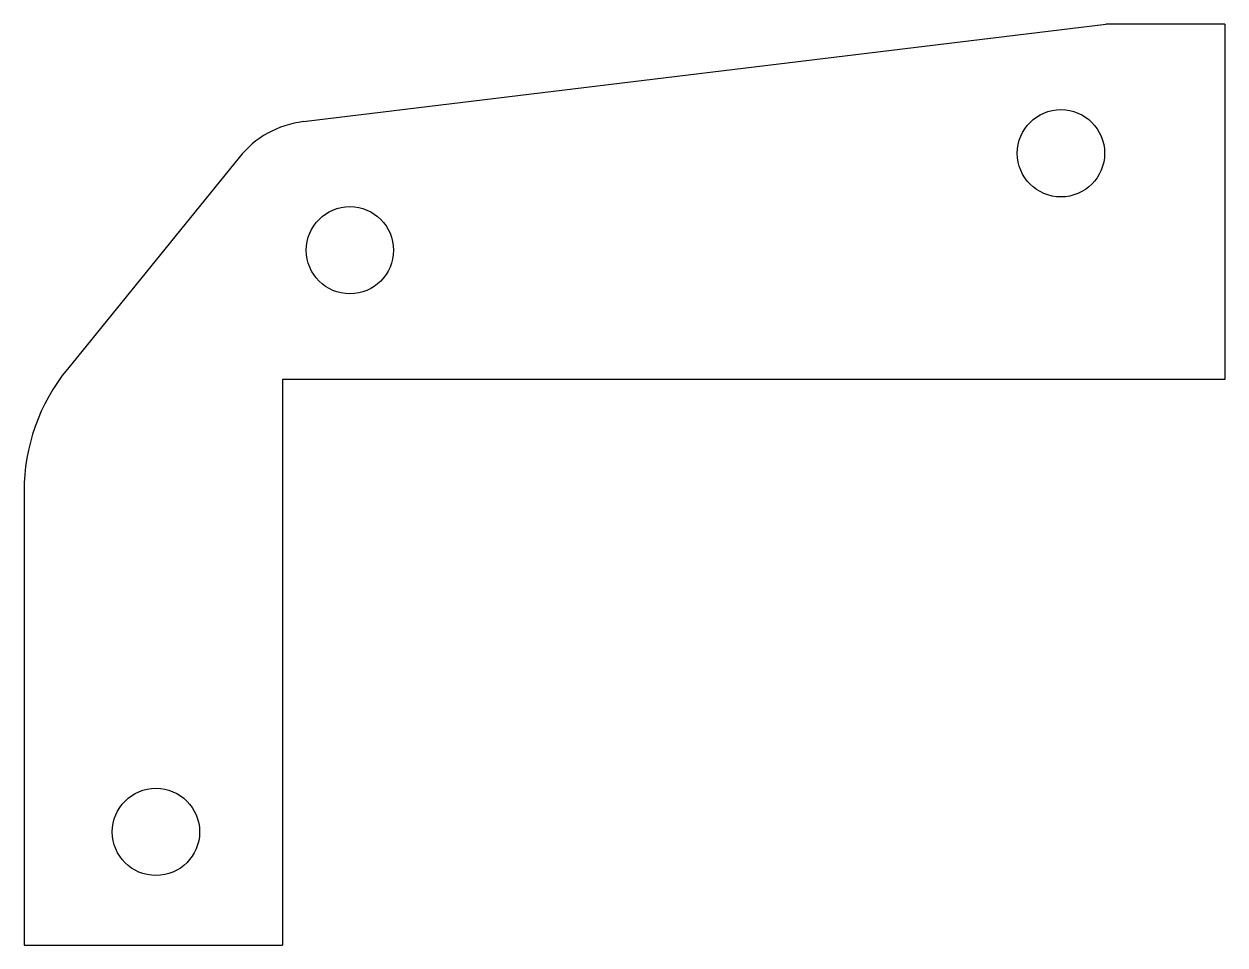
# Model space of a CAD drawing. Extents: x 57 to 243, y 44 to 187.
import ezdxf

# ---------------------------------------------------------------- set-up
doc = ezdxf.new("R2010")
doc.units = 0
doc.layers.get('0').update_dxf_attribs({"linetype": 'CONTINUOUS'})

msp = doc.modelspace()

# ---------------------------------------------------------------- linework, layer by layer
for p, q in [((100.18, 171.59), (224.3, 186.69)), ((242.75, 186.69), (224.3, 186.69)), ((242.75, 186.69), (242.75, 131.69)), ((90.24, 166.04), (63.67, 133.3)), ((242.75, 131.69), (96.97, 131.69)), ((96.97, 131.69), (96.97, 44.19)), ((56.97, 114.4), (56.97, 44.19)), ((56.97, 44.19), (96.97, 44.19))]:
    msp.add_line(p, q)
for centre in [(217.38, 166.69), (107.38, 151.69), (77.38, 61.69)]:
    msp.add_circle(centre, 6.75)
for centre, radius, start, end in [((101.97, 156.69), 15, 96.8345, 141.4457), ((86.97, 114.4), 30, 140.9464, 180)]:
    msp.add_arc(centre, radius, start, end)

doc.saveas('drawing.dxf')
